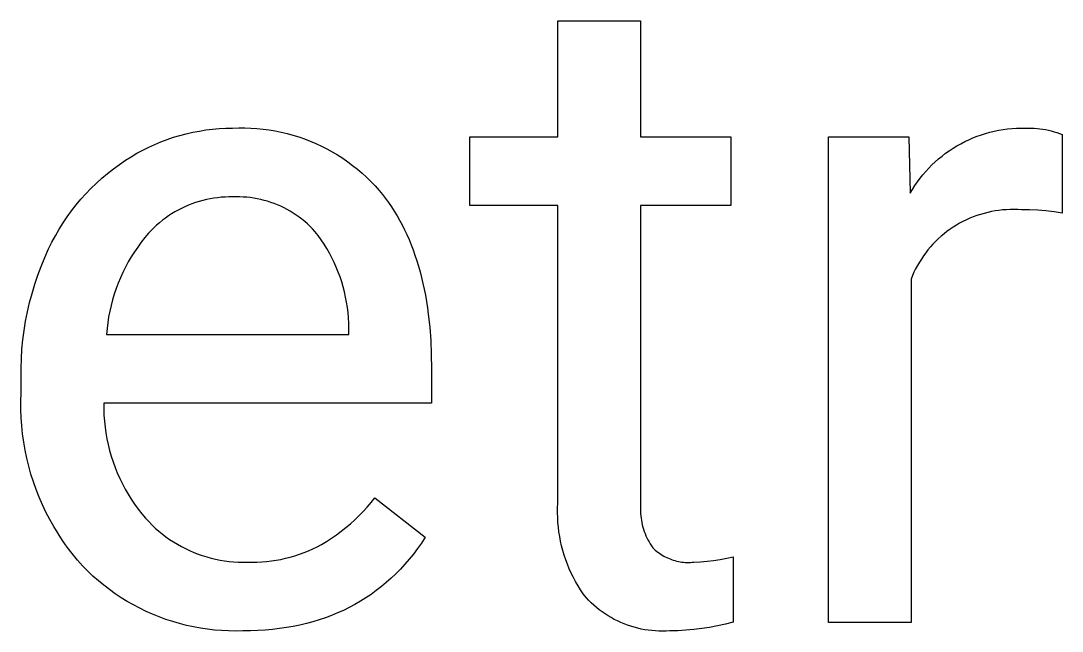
# Model space of a CAD drawing. Header units: millimetres. Extents: x 974 to 5700, y -47 to 3256.
# Drawn here: x 5495.5 to 5549.5, y 371.4 to 403 of the extents above; entities that cross this region are included whole.
import ezdxf

# ---------------------------------------------------------------- set-up
doc = ezdxf.new("R2010")
doc.units = ezdxf.units.MM
doc.header["$MEASUREMENT"] = 0
doc.layers.add('Domyślny', color=7, linetype='Continuous', true_color=0x000000)

msp = doc.modelspace()

# ---------------------------------------------------------------- linework, layer by layer
at = {"layer": 'Domyślny'}
for p, q in [((5523.306, 397.022), (5523.306, 403.04)), ((5523.306, 403.04), (5527.597, 403.04)), ((5527.597, 403.04), (5527.597, 397.022)), ((5504.719, 397.324), (5505.06, 397.376)), ((5505.06, 397.376), (5505.404, 397.417)), ((5505.404, 397.417), (5505.748, 397.446)), ((5505.748, 397.446), (5506.093, 397.463)), ((5506.093, 397.463), (5506.439, 397.468)), ((5506.439, 397.468), (5506.756, 397.48)), ((5506.756, 397.48), (5507.073, 397.481)), ((5507.073, 397.481), (5507.389, 397.471)), ((5507.389, 397.471), (5507.705, 397.451)), ((5507.705, 397.451), (5508.021, 397.42)), ((5508.021, 397.42), (5508.335, 397.379)), ((5508.335, 397.379), (5508.647, 397.326)), ((5546.161, 397.36), (5546.391, 397.398)), ((5546.391, 397.398), (5546.621, 397.428)), ((5546.621, 397.428), (5546.853, 397.45)), ((5546.853, 397.45), (5547.085, 397.464)), ((5547.085, 397.464), (5547.317, 397.47)), ((5547.317, 397.47), (5547.55, 397.468)), ((5547.55, 397.468), (5547.7, 397.473)), ((5547.7, 397.473), (5547.849, 397.474)), ((5547.849, 397.474), (5547.999, 397.469)), ((5547.999, 397.469), (5548.148, 397.458)), ((5548.148, 397.458), (5548.297, 397.443)), ((5548.297, 397.443), (5548.446, 397.423)), ((5548.446, 397.423), (5548.593, 397.397)), ((5548.593, 397.397), (5548.74, 397.366)), ((5502.725, 396.764), (5503.048, 396.886)), ((5503.048, 396.886), (5503.376, 396.997)), ((5503.376, 396.997), (5503.707, 397.096)), ((5503.707, 397.096), (5504.042, 397.183)), ((5504.042, 397.183), (5504.379, 397.259)), ((5504.379, 397.259), (5504.719, 397.324)), ((5508.647, 397.326), (5508.958, 397.264)), ((5508.958, 397.264), (5509.266, 397.191)), ((5509.266, 397.191), (5509.572, 397.107)), ((5509.572, 397.107), (5509.875, 397.013)), ((5509.875, 397.013), (5510.174, 396.909)), ((5510.174, 396.909), (5510.47, 396.796)), ((5518.74, 393.456), (5518.74, 397.022)), ((5518.74, 397.022), (5523.306, 397.022)), ((5527.597, 397.022), (5532.278, 397.022)), ((5532.278, 397.022), (5532.278, 393.456)), ((5537.328, 371.834), (5537.328, 397.022)), ((5537.328, 397.022), (5541.5, 397.022)), ((5541.5, 397.022), (5541.57, 394.096)), ((5544.402, 396.773), (5544.612, 396.873)), ((5544.612, 396.873), (5544.825, 396.965)), ((5544.825, 396.965), (5545.042, 397.05)), ((5545.042, 397.05), (5545.261, 397.128)), ((5545.261, 397.128), (5545.483, 397.198)), ((5545.483, 397.198), (5545.707, 397.259)), ((5545.707, 397.259), (5545.933, 397.313)), ((5545.933, 397.313), (5546.161, 397.36)), ((5548.74, 397.366), (5548.885, 397.33)), ((5548.885, 397.33), (5549.029, 397.289)), ((5549.029, 397.289), (5549.172, 397.243)), ((5549.172, 397.243), (5549.313, 397.193)), ((5549.313, 397.193), (5549.452, 397.137)), ((5549.452, 397.137), (5549.452, 393.069)), ((5501.479, 396.168), (5501.782, 396.333)), ((5501.782, 396.333), (5502.091, 396.488)), ((5502.091, 396.488), (5502.406, 396.631)), ((5502.406, 396.631), (5502.725, 396.764)), ((5510.47, 396.796), (5510.761, 396.672)), ((5510.761, 396.672), (5511.049, 396.538)), ((5511.049, 396.538), (5511.331, 396.395)), ((5511.331, 396.395), (5511.609, 396.242)), ((5543.41, 396.168), (5543.6, 396.303)), ((5543.6, 396.303), (5543.794, 396.431)), ((5543.794, 396.431), (5543.993, 396.552)), ((5543.993, 396.552), (5544.195, 396.666)), ((5544.195, 396.666), (5544.402, 396.773)), ((5500.57, 395.59), (5500.889, 395.807)), ((5500.889, 395.807), (5501.181, 395.992)), ((5501.181, 395.992), (5501.479, 396.168)), ((5511.609, 396.242), (5511.881, 396.08)), ((5511.881, 396.08), (5512.148, 395.909)), ((5512.148, 395.909), (5512.409, 395.729)), ((5542.871, 395.725), (5543.046, 395.879)), ((5543.046, 395.879), (5543.226, 396.027)), ((5543.226, 396.027), (5543.41, 396.168)), ((5499.956, 395.124), (5500.259, 395.362)), ((5500.259, 395.362), (5500.57, 395.59)), ((5512.409, 395.729), (5512.663, 395.54)), ((5512.663, 395.54), (5512.911, 395.343)), ((5512.911, 395.343), (5513.152, 395.137)), ((5542.23, 395.052), (5542.382, 395.229)), ((5542.382, 395.229), (5542.539, 395.4)), ((5542.539, 395.4), (5542.702, 395.565)), ((5542.702, 395.565), (5542.871, 395.725)), ((5499.376, 394.616), (5499.662, 394.875)), ((5499.662, 394.875), (5499.956, 395.124)), ((5513.152, 395.137), (5513.386, 394.924)), ((5513.386, 394.924), (5513.613, 394.702)), ((5513.613, 394.702), (5513.832, 394.474)), ((5541.814, 394.492), (5541.946, 394.684)), ((5541.946, 394.684), (5542.085, 394.87)), ((5542.085, 394.87), (5542.23, 395.052)), ((5498.832, 394.07), (5499.099, 394.348)), ((5499.099, 394.348), (5499.376, 394.616)), ((5513.832, 394.474), (5514.044, 394.238)), ((5514.044, 394.238), (5514.211, 394.033)), ((5541.57, 394.096), (5541.689, 394.297)), ((5541.689, 394.297), (5541.814, 394.492)), ((5498.327, 393.487), (5498.575, 393.783)), ((5498.575, 393.783), (5498.832, 394.07)), ((5504.515, 393.609), (5504.33, 393.544)), ((5504.701, 393.667), (5504.515, 393.609)), ((5504.89, 393.72), (5504.701, 393.667)), ((5505.08, 393.765), (5504.89, 393.72)), ((5505.271, 393.805), (5505.08, 393.765)), ((5505.464, 393.837), (5505.271, 393.805)), ((5505.658, 393.863), (5505.464, 393.837)), ((5505.853, 393.883), (5505.658, 393.863)), ((5506.048, 393.896), (5505.853, 393.883)), ((5506.243, 393.902), (5506.048, 393.896)), ((5506.439, 393.901), (5506.243, 393.902)), ((5506.623, 393.907), (5506.439, 393.901)), ((5506.807, 393.906), (5506.623, 393.907)), ((5506.99, 393.899), (5506.807, 393.906)), ((5507.174, 393.885), (5506.99, 393.899)), ((5507.356, 393.866), (5507.174, 393.885)), ((5507.538, 393.84), (5507.356, 393.866)), ((5507.719, 393.808), (5507.538, 393.84)), ((5507.899, 393.77), (5507.719, 393.808)), ((5508.078, 393.726), (5507.899, 393.77)), ((5508.255, 393.676), (5508.078, 393.726)), ((5508.43, 393.619), (5508.255, 393.676)), ((5508.603, 393.557), (5508.43, 393.619)), ((5514.211, 394.033), (5514.372, 393.823)), ((5514.372, 393.823), (5514.528, 393.607)), ((5514.528, 393.607), (5514.679, 393.386)), ((5497.864, 392.871), (5498.09, 393.183)), ((5498.09, 393.183), (5498.327, 393.487)), ((5503.446, 393.127), (5503.279, 393.026)), ((5503.617, 393.223), (5503.446, 393.127)), ((5503.791, 393.312), (5503.617, 393.223)), ((5503.968, 393.395), (5503.791, 393.312)), ((5504.148, 393.473), (5503.968, 393.395)), ((5504.33, 393.544), (5504.148, 393.473)), ((5508.773, 393.489), (5508.603, 393.557)), ((5508.942, 393.416), (5508.773, 393.489)), ((5509.108, 393.336), (5508.942, 393.416)), ((5509.271, 393.251), (5509.108, 393.336)), ((5509.431, 393.161), (5509.271, 393.251)), ((5509.587, 393.065), (5509.431, 393.161)), ((5509.741, 392.964), (5509.587, 393.065)), ((5514.679, 393.386), (5514.825, 393.16)), ((5514.825, 393.16), (5514.965, 392.928)), ((5523.306, 393.456), (5518.74, 393.456)), ((5523.306, 378.016), (5523.306, 393.456)), ((5532.278, 393.456), (5527.597, 393.456)), ((5527.597, 393.456), (5527.597, 377.957)), ((5545.401, 393.052), (5545.213, 392.997)), ((5545.591, 393.1), (5545.401, 393.052)), ((5545.782, 393.142), (5545.591, 393.1)), ((5545.975, 393.177), (5545.782, 393.142)), ((5546.168, 393.205), (5545.975, 393.177)), ((5546.363, 393.227), (5546.168, 393.205)), ((5546.558, 393.241), (5546.363, 393.227)), ((5546.754, 393.249), (5546.558, 393.241)), ((5546.95, 393.251), (5546.754, 393.249)), ((5547.146, 393.245), (5546.95, 393.251)), ((5547.341, 393.233), (5547.146, 393.245)), ((5547.765, 393.228), (5547.341, 393.233)), ((5548.188, 393.209), (5547.765, 393.228)), ((5548.611, 393.177), (5548.188, 393.209)), ((5549.032, 393.13), (5548.611, 393.177)), ((5549.452, 393.069), (5549.032, 393.13)), ((5497.444, 392.225), (5497.649, 392.552)), ((5497.649, 392.552), (5497.864, 392.871)), ((5502.646, 392.567), (5502.498, 392.439)), ((5502.799, 392.69), (5502.646, 392.567)), ((5502.955, 392.807), (5502.799, 392.69)), ((5503.115, 392.92), (5502.955, 392.807)), ((5503.279, 393.026), (5503.115, 392.92)), ((5509.891, 392.857), (5509.741, 392.964)), ((5510.037, 392.746), (5509.891, 392.857)), ((5510.18, 392.63), (5510.037, 392.746)), ((5510.318, 392.509), (5510.18, 392.63)), ((5514.965, 392.928), (5515.1, 392.691)), ((5515.1, 392.691), (5515.23, 392.448)), ((5544.134, 392.536), (5543.965, 392.437)), ((5544.307, 392.628), (5544.134, 392.536)), ((5544.483, 392.714), (5544.307, 392.628)), ((5544.662, 392.795), (5544.483, 392.714)), ((5544.843, 392.868), (5544.662, 392.795)), ((5545.027, 392.936), (5544.843, 392.868)), ((5545.213, 392.997), (5545.027, 392.936)), ((5497.252, 391.891), (5497.444, 392.225)), ((5502.082, 392.026), (5501.887, 391.792)), ((5502.216, 392.168), (5502.082, 392.026)), ((5502.355, 392.306), (5502.216, 392.168)), ((5502.498, 392.439), (5502.355, 392.306)), ((5510.452, 392.383), (5510.318, 392.509)), ((5510.582, 392.253), (5510.452, 392.383)), ((5510.707, 392.118), (5510.582, 392.253)), ((5510.873, 391.903), (5510.707, 392.118)), ((5515.23, 392.448), (5515.354, 392.2)), ((5515.354, 392.2), (5515.474, 391.947)), ((5543.325, 391.987), (5543.175, 391.861)), ((5543.479, 392.108), (5543.325, 391.987)), ((5543.637, 392.223), (5543.479, 392.108)), ((5543.799, 392.333), (5543.637, 392.223)), ((5543.965, 392.437), (5543.799, 392.333)), ((5496.901, 391.204), (5497.071, 391.55)), ((5497.071, 391.55), (5497.252, 391.891)), ((5501.7, 391.552), (5501.521, 391.305)), ((5501.887, 391.792), (5501.7, 391.552)), ((5511.031, 391.683), (5510.873, 391.903)), ((5511.182, 391.457), (5511.031, 391.683)), ((5511.325, 391.226), (5511.182, 391.457)), ((5515.474, 391.947), (5515.587, 391.688)), ((5515.587, 391.688), (5515.696, 391.423)), ((5542.752, 391.453), (5542.621, 391.307)), ((5542.888, 391.594), (5542.752, 391.453)), ((5543.029, 391.73), (5542.888, 391.594)), ((5543.175, 391.861), (5543.029, 391.73)), ((5496.7, 390.755), (5496.901, 391.204)), ((5501.35, 391.053), (5501.188, 390.795)), ((5501.521, 391.305), (5501.35, 391.053)), ((5511.461, 390.991), (5511.325, 391.226)), ((5511.588, 390.751), (5511.461, 390.991)), ((5515.696, 391.423), (5515.799, 391.153)), ((5515.799, 391.153), (5515.897, 390.878)), ((5542.375, 391.003), (5542.26, 390.845)), ((5542.495, 391.157), (5542.375, 391.003)), ((5542.621, 391.307), (5542.495, 391.157)), ((5496.513, 390.3), (5496.7, 390.755)), ((5501.035, 390.531), (5500.89, 390.263)), ((5501.188, 390.795), (5501.035, 390.531)), ((5511.707, 390.507), (5511.588, 390.751)), ((5511.818, 390.259), (5511.707, 390.507)), ((5515.897, 390.878), (5515.99, 390.597)), ((5515.99, 390.597), (5516.077, 390.311)), ((5542.046, 390.517), (5541.948, 390.347)), ((5542.15, 390.683), (5542.046, 390.517)), ((5542.26, 390.845), (5542.15, 390.683)), ((5496.184, 389.372), (5496.341, 389.838)), ((5496.341, 389.838), (5496.513, 390.3)), ((5500.755, 389.99), (5500.629, 389.713)), ((5500.89, 390.263), (5500.755, 389.99)), ((5511.92, 390.008), (5511.818, 390.259)), ((5512.014, 389.753), (5511.92, 390.008)), ((5516.077, 390.311), (5516.159, 390.019)), ((5516.159, 390.019), (5516.236, 389.722)), ((5541.689, 389.82), (5541.615, 389.638)), ((5541.769, 389.999), (5541.689, 389.82)), ((5541.855, 390.174), (5541.769, 389.999)), ((5541.948, 390.347), (5541.855, 390.174)), ((5496.043, 388.9), (5496.184, 389.372)), ((5500.512, 389.431), (5500.405, 389.146)), ((5500.629, 389.713), (5500.512, 389.431)), ((5512.1, 389.495), (5512.014, 389.753)), ((5512.177, 389.235), (5512.1, 389.495)), ((5516.236, 389.722), (5516.308, 389.42)), ((5516.308, 389.42), (5516.374, 389.112)), ((5541.615, 389.638), (5541.615, 371.834)), ((5495.917, 388.424), (5496.043, 388.9)), ((5500.307, 388.857), (5500.22, 388.566)), ((5500.405, 389.146), (5500.307, 388.857)), ((5512.244, 388.972), (5512.177, 389.235)), ((5512.303, 388.707), (5512.244, 388.972)), ((5516.374, 389.112), (5516.435, 388.799)), ((5516.435, 388.799), (5516.49, 388.48)), ((5495.806, 387.945), (5495.917, 388.424)), ((5500.142, 388.271), (5500.074, 387.974)), ((5500.22, 388.566), (5500.142, 388.271)), ((5512.353, 388.44), (5512.303, 388.707)), ((5512.394, 388.172), (5512.353, 388.44)), ((5516.49, 388.48), (5516.541, 388.155)), ((5495.711, 387.462), (5495.806, 387.945)), ((5500.015, 387.675), (5499.967, 387.374)), ((5500.074, 387.974), (5500.015, 387.675)), ((5512.426, 387.902), (5512.394, 388.172)), ((5512.449, 387.632), (5512.426, 387.902)), ((5516.541, 388.155), (5516.586, 387.826)), ((5516.586, 387.826), (5516.66, 387.15)), ((5495.632, 386.976), (5495.711, 387.462)), ((5499.967, 387.374), (5499.93, 387.072)), ((5512.463, 387.361), (5512.449, 387.632)), ((5512.468, 387.089), (5512.463, 387.361)), ((5516.66, 387.15), (5516.713, 386.453)), ((5495.569, 386.488), (5495.632, 386.976)), ((5499.93, 387.072), (5499.902, 386.769)), ((5499.902, 386.769), (5512.468, 386.769)), ((5512.468, 386.769), (5512.468, 387.089)), ((5495.521, 385.998), (5495.569, 386.488)), ((5516.713, 386.453), (5516.744, 385.733)), ((5495.474, 385.014), (5495.49, 385.506)), ((5495.49, 385.506), (5495.521, 385.998)), ((5516.744, 385.733), (5516.755, 384.992)), ((5495.475, 384.522), (5495.474, 385.014)), ((5516.755, 384.992), (5516.755, 383.202)), ((5495.475, 383.732), (5495.475, 384.522)), ((5495.461, 383.306), (5495.475, 383.732)), ((5495.462, 382.881), (5495.461, 383.306)), ((5495.477, 382.456), (5495.462, 382.881)), ((5516.755, 383.202), (5499.762, 383.202)), ((5499.762, 383.202), (5499.762, 382.893)), ((5499.762, 382.893), (5499.773, 382.584)), ((5495.506, 382.032), (5495.477, 382.456)), ((5499.773, 382.584), (5499.795, 382.275)), ((5499.795, 382.275), (5499.827, 381.967)), ((5495.55, 381.608), (5495.506, 382.032)), ((5499.827, 381.967), (5499.87, 381.661)), ((5495.609, 381.187), (5495.55, 381.608)), ((5495.682, 380.768), (5495.609, 381.187)), ((5499.87, 381.661), (5499.923, 381.356)), ((5499.923, 381.356), (5499.988, 381.054)), ((5495.768, 380.351), (5495.682, 380.768)), ((5499.988, 381.054), (5500.062, 380.753)), ((5500.062, 380.753), (5500.147, 380.456)), ((5495.87, 379.938), (5495.768, 380.351)), ((5500.147, 380.456), (5500.243, 380.162)), ((5500.243, 380.162), (5500.348, 379.871)), ((5495.985, 379.529), (5495.87, 379.938)), ((5500.348, 379.871), (5500.464, 379.584)), ((5500.464, 379.584), (5500.59, 379.301)), ((5496.114, 379.123), (5495.985, 379.529)), ((5496.256, 378.723), (5496.114, 379.123)), ((5500.59, 379.301), (5500.725, 379.023)), ((5500.725, 379.023), (5500.87, 378.75)), ((5496.413, 378.327), (5496.256, 378.723)), ((5500.87, 378.75), (5501.025, 378.482)), ((5501.025, 378.482), (5501.189, 378.219)), ((5496.582, 377.937), (5496.413, 378.327)), ((5496.765, 377.553), (5496.582, 377.937)), ((5501.189, 378.219), (5501.362, 377.963)), ((5501.362, 377.963), (5501.543, 377.712)), ((5513.42, 377.817), (5513.62, 378.051)), ((5513.62, 378.051), (5513.812, 378.292)), ((5513.812, 378.292), (5516.431, 376.247)), ((5523.294, 377.768), (5523.306, 378.016)), ((5527.597, 377.957), (5527.59, 377.838)), ((5496.961, 377.175), (5496.765, 377.553)), ((5501.543, 377.712), (5501.734, 377.468)), ((5501.734, 377.468), (5501.932, 377.231)), ((5512.999, 377.368), (5513.213, 377.589)), ((5513.213, 377.589), (5513.42, 377.817)), ((5523.291, 377.519), (5523.294, 377.768)), ((5523.296, 377.271), (5523.291, 377.519)), ((5527.59, 377.838), (5527.588, 377.719)), ((5527.588, 377.719), (5527.589, 377.6)), ((5527.589, 377.6), (5527.595, 377.481)), ((5527.595, 377.481), (5527.604, 377.362)), ((5497.169, 376.804), (5496.961, 377.175)), ((5501.932, 377.231), (5502.093, 377.057)), ((5502.093, 377.057), (5502.26, 376.889)), ((5502.26, 376.889), (5502.433, 376.726)), ((5512.315, 376.748), (5512.55, 376.947)), ((5512.55, 376.947), (5512.778, 377.154)), ((5512.778, 377.154), (5512.999, 377.368)), ((5523.309, 377.022), (5523.296, 377.271)), ((5523.331, 376.774), (5523.309, 377.022)), ((5527.604, 377.362), (5527.618, 377.244)), ((5527.618, 377.244), (5527.636, 377.126)), ((5527.636, 377.126), (5527.658, 377.009)), ((5527.658, 377.009), (5527.684, 376.892)), ((5527.684, 376.892), (5527.713, 376.777)), ((5497.391, 376.441), (5497.169, 376.804)), ((5497.624, 376.085), (5497.391, 376.441)), ((5502.433, 376.726), (5502.611, 376.57)), ((5502.611, 376.57), (5502.795, 376.42)), ((5502.795, 376.42), (5502.983, 376.276)), ((5511.575, 376.196), (5511.828, 376.372)), ((5511.828, 376.372), (5512.074, 376.556)), ((5512.074, 376.556), (5512.315, 376.748)), ((5523.361, 376.527), (5523.331, 376.774)), ((5523.399, 376.282), (5523.361, 376.527)), ((5527.713, 376.777), (5527.747, 376.663)), ((5527.747, 376.663), (5527.785, 376.55)), ((5527.785, 376.55), (5527.827, 376.438)), ((5527.827, 376.438), (5527.872, 376.328)), ((5527.872, 376.328), (5527.922, 376.219)), ((5497.869, 375.737), (5497.624, 376.085)), ((5502.983, 376.276), (5503.177, 376.139)), ((5503.177, 376.139), (5503.375, 376.009)), ((5503.375, 376.009), (5503.578, 375.886)), ((5503.578, 375.886), (5503.784, 375.77)), ((5510.832, 375.753), (5511.054, 375.869)), ((5511.054, 375.869), (5511.317, 376.029)), ((5511.317, 376.029), (5511.575, 376.196)), ((5516.231, 375.948), (5516.025, 375.659)), ((5516.431, 376.247), (5516.231, 375.948)), ((5523.446, 376.037), (5523.399, 376.282)), ((5523.501, 375.795), (5523.446, 376.037)), ((5523.564, 375.554), (5523.501, 375.795)), ((5527.922, 376.219), (5527.974, 376.112)), ((5527.974, 376.112), (5528.031, 376.008)), ((5528.031, 376.008), (5528.091, 375.905)), ((5528.091, 375.905), (5528.155, 375.804)), ((5528.155, 375.804), (5528.222, 375.706)), ((5498.126, 375.399), (5497.869, 375.737)), ((5498.395, 375.068), (5498.126, 375.399)), ((5503.784, 375.77), (5503.995, 375.661)), ((5503.995, 375.661), (5504.209, 375.559)), ((5504.209, 375.559), (5504.427, 375.465)), ((5504.427, 375.465), (5504.648, 375.379)), ((5504.648, 375.379), (5504.871, 375.3)), ((5504.871, 375.3), (5505.098, 375.229)), ((5509.433, 375.218), (5509.673, 375.288)), ((5509.673, 375.288), (5509.911, 375.365)), ((5509.911, 375.365), (5510.146, 375.451)), ((5510.146, 375.451), (5510.378, 375.544)), ((5510.378, 375.544), (5510.607, 375.645)), ((5510.607, 375.645), (5510.832, 375.753)), ((5515.812, 375.379), (5515.594, 375.108)), ((5516.025, 375.659), (5515.812, 375.379)), ((5523.635, 375.316), (5523.564, 375.554)), ((5523.714, 375.08), (5523.635, 375.316)), ((5528.222, 375.706), (5528.287, 375.643)), ((5528.287, 375.643), (5528.354, 375.583)), ((5528.354, 375.583), (5528.423, 375.526)), ((5528.423, 375.526), (5528.494, 375.471)), ((5528.494, 375.471), (5528.567, 375.418)), ((5528.567, 375.418), (5528.641, 375.368)), ((5528.641, 375.368), (5528.717, 375.32)), ((5528.717, 375.32), (5528.795, 375.275)), ((5528.795, 375.275), (5528.874, 375.232)), ((5498.674, 374.748), (5498.395, 375.068)), ((5498.934, 374.486), (5498.674, 374.748)), ((5505.098, 375.229), (5505.326, 375.167)), ((5505.326, 375.167), (5505.557, 375.112)), ((5505.557, 375.112), (5505.789, 375.065)), ((5505.789, 375.065), (5506.023, 375.026)), ((5506.023, 375.026), (5506.258, 374.995)), ((5506.258, 374.995), (5506.494, 374.973)), ((5506.494, 374.973), (5506.731, 374.959)), ((5506.731, 374.959), (5506.968, 374.953)), ((5506.968, 374.953), (5507.205, 374.955)), ((5507.205, 374.955), (5507.455, 374.951)), ((5507.455, 374.951), (5507.705, 374.956)), ((5507.705, 374.956), (5507.955, 374.969)), ((5507.955, 374.969), (5508.204, 374.99)), ((5508.204, 374.99), (5508.453, 375.019)), ((5508.453, 375.019), (5508.7, 375.056)), ((5508.7, 375.056), (5508.946, 375.102)), ((5508.946, 375.102), (5509.19, 375.156)), ((5509.19, 375.156), (5509.433, 375.218)), ((5515.369, 374.847), (5515.138, 374.596)), ((5515.594, 375.108), (5515.369, 374.847)), ((5523.801, 374.847), (5523.714, 375.08)), ((5523.895, 374.617), (5523.801, 374.847)), ((5528.874, 375.232), (5528.955, 375.193)), ((5528.955, 375.193), (5529.037, 375.156)), ((5529.037, 375.156), (5529.12, 375.122)), ((5529.12, 375.122), (5529.204, 375.09)), ((5529.204, 375.09), (5529.29, 375.062)), ((5529.29, 375.062), (5529.376, 375.037)), ((5529.376, 375.037), (5529.463, 375.014)), ((5529.463, 375.014), (5529.551, 374.994)), ((5529.551, 374.994), (5529.639, 374.978)), ((5529.639, 374.978), (5529.728, 374.964)), ((5529.728, 374.964), (5529.817, 374.954)), ((5529.817, 374.954), (5529.907, 374.946)), ((5529.907, 374.946), (5529.996, 374.942)), ((5529.996, 374.942), (5530.086, 374.941)), ((5530.086, 374.941), (5530.176, 374.942)), ((5530.176, 374.942), (5530.266, 374.947)), ((5530.266, 374.947), (5530.355, 374.955)), ((5530.355, 374.955), (5530.698, 374.973)), ((5530.698, 374.973), (5531.04, 375.002)), ((5531.04, 375.002), (5531.381, 375.042)), ((5531.381, 375.042), (5531.72, 375.094)), ((5531.72, 375.094), (5532.058, 375.156)), ((5532.058, 375.156), (5532.393, 375.23)), ((5532.393, 375.23), (5532.393, 371.841)), ((5499.203, 374.233), (5498.934, 374.486)), ((5499.48, 373.989), (5499.203, 374.233)), ((5514.901, 374.354), (5514.658, 374.121)), ((5515.138, 374.596), (5514.901, 374.354)), ((5523.998, 374.39), (5523.895, 374.617)), ((5524.108, 374.167), (5523.998, 374.39)), ((5524.225, 373.948), (5524.108, 374.167)), ((5499.765, 373.755), (5499.48, 373.989)), ((5500.058, 373.53), (5499.765, 373.755)), ((5514.153, 373.685), (5513.892, 373.481)), ((5514.409, 373.898), (5514.153, 373.685)), ((5514.658, 374.121), (5514.409, 373.898)), ((5524.35, 373.733), (5524.225, 373.948)), ((5524.482, 373.522), (5524.35, 373.733)), ((5500.358, 373.316), (5500.058, 373.53)), ((5500.665, 373.111), (5500.358, 373.316)), ((5500.979, 372.917), (5500.665, 373.111)), ((5513.35, 373.101), (5513.07, 372.926)), ((5513.624, 373.286), (5513.35, 373.101)), ((5513.892, 373.481), (5513.624, 373.286)), ((5524.621, 373.316), (5524.482, 373.522)), ((5524.767, 373.114), (5524.621, 373.316)), ((5524.895, 372.98), (5524.767, 373.114)), ((5501.3, 372.734), (5500.979, 372.917)), ((5501.626, 372.562), (5501.3, 372.734)), ((5501.958, 372.401), (5501.626, 372.562)), ((5512.491, 372.603), (5512.193, 372.456)), ((5512.784, 372.76), (5512.491, 372.603)), ((5513.07, 372.926), (5512.784, 372.76)), ((5525.027, 372.849), (5524.895, 372.98)), ((5525.164, 372.724), (5525.027, 372.849)), ((5525.305, 372.603), (5525.164, 372.724)), ((5525.45, 372.488), (5525.305, 372.603)), ((5502.295, 372.251), (5501.958, 372.401)), ((5502.637, 372.113), (5502.295, 372.251)), ((5502.984, 371.986), (5502.637, 372.113)), ((5511.26, 372.072), (5510.937, 371.963)), ((5511.577, 372.19), (5511.26, 372.072)), ((5511.888, 372.319), (5511.577, 372.19)), ((5512.193, 372.456), (5511.888, 372.319)), ((5525.599, 372.377), (5525.45, 372.488)), ((5525.752, 372.271), (5525.599, 372.377)), ((5525.908, 372.171), (5525.752, 372.271)), ((5526.068, 372.077), (5525.908, 372.171)), ((5526.231, 371.988), (5526.068, 372.077)), ((5503.334, 371.871), (5502.984, 371.986)), ((5503.689, 371.768), (5503.334, 371.871)), ((5504.046, 371.676), (5503.689, 371.768)), ((5504.407, 371.597), (5504.046, 371.676)), ((5504.769, 371.53), (5504.407, 371.597)), ((5505.134, 371.476), (5504.769, 371.53)), ((5505.501, 371.434), (5505.134, 371.476)), ((5508.502, 371.464), (5508.13, 371.431)), ((5508.868, 371.507), (5508.502, 371.464)), ((5509.228, 371.559), (5508.868, 371.507)), ((5509.582, 371.621), (5509.228, 371.559)), ((5509.93, 371.692), (5509.582, 371.621)), ((5510.272, 371.773), (5509.93, 371.692)), ((5510.607, 371.863), (5510.272, 371.773)), ((5510.937, 371.963), (5510.607, 371.863)), ((5526.397, 371.904), (5526.231, 371.988)), ((5526.566, 371.827), (5526.397, 371.904)), ((5526.737, 371.755), (5526.566, 371.827)), ((5526.911, 371.69), (5526.737, 371.755)), ((5527.086, 371.63), (5526.911, 371.69)), ((5527.264, 371.576), (5527.086, 371.63)), ((5527.444, 371.529), (5527.264, 371.576)), ((5527.625, 371.488), (5527.444, 371.529)), ((5527.807, 371.453), (5527.625, 371.488)), ((5530.349, 371.457), (5529.934, 371.42)), ((5530.762, 371.507), (5530.349, 371.457)), ((5531.174, 371.57), (5530.762, 371.507)), ((5531.583, 371.647), (5531.174, 371.57)), ((5531.99, 371.738), (5531.583, 371.647)), ((5532.393, 371.841), (5531.99, 371.738)), ((5541.615, 371.834), (5537.328, 371.834)), ((5505.869, 371.404), (5505.501, 371.434)), ((5506.237, 371.386), (5505.869, 371.404)), ((5506.606, 371.381), (5506.237, 371.386)), ((5506.975, 371.389), (5506.606, 371.381)), ((5507.366, 371.393), (5506.975, 371.389)), ((5507.751, 371.408), (5507.366, 371.393)), ((5508.13, 371.431), (5507.751, 371.408)), ((5527.99, 371.425), (5527.807, 371.453)), ((5528.175, 371.403), (5527.99, 371.425)), ((5528.36, 371.387), (5528.175, 371.403)), ((5528.545, 371.378), (5528.36, 371.387)), ((5528.731, 371.375), (5528.545, 371.378)), ((5528.916, 371.379), (5528.731, 371.375)), ((5529.102, 371.389), (5528.916, 371.379)), ((5529.518, 371.398), (5529.102, 371.389)), ((5529.934, 371.42), (5529.518, 371.398))]:
    msp.add_line(p, q, dxfattribs=at)

doc.saveas('drawing.dxf')
